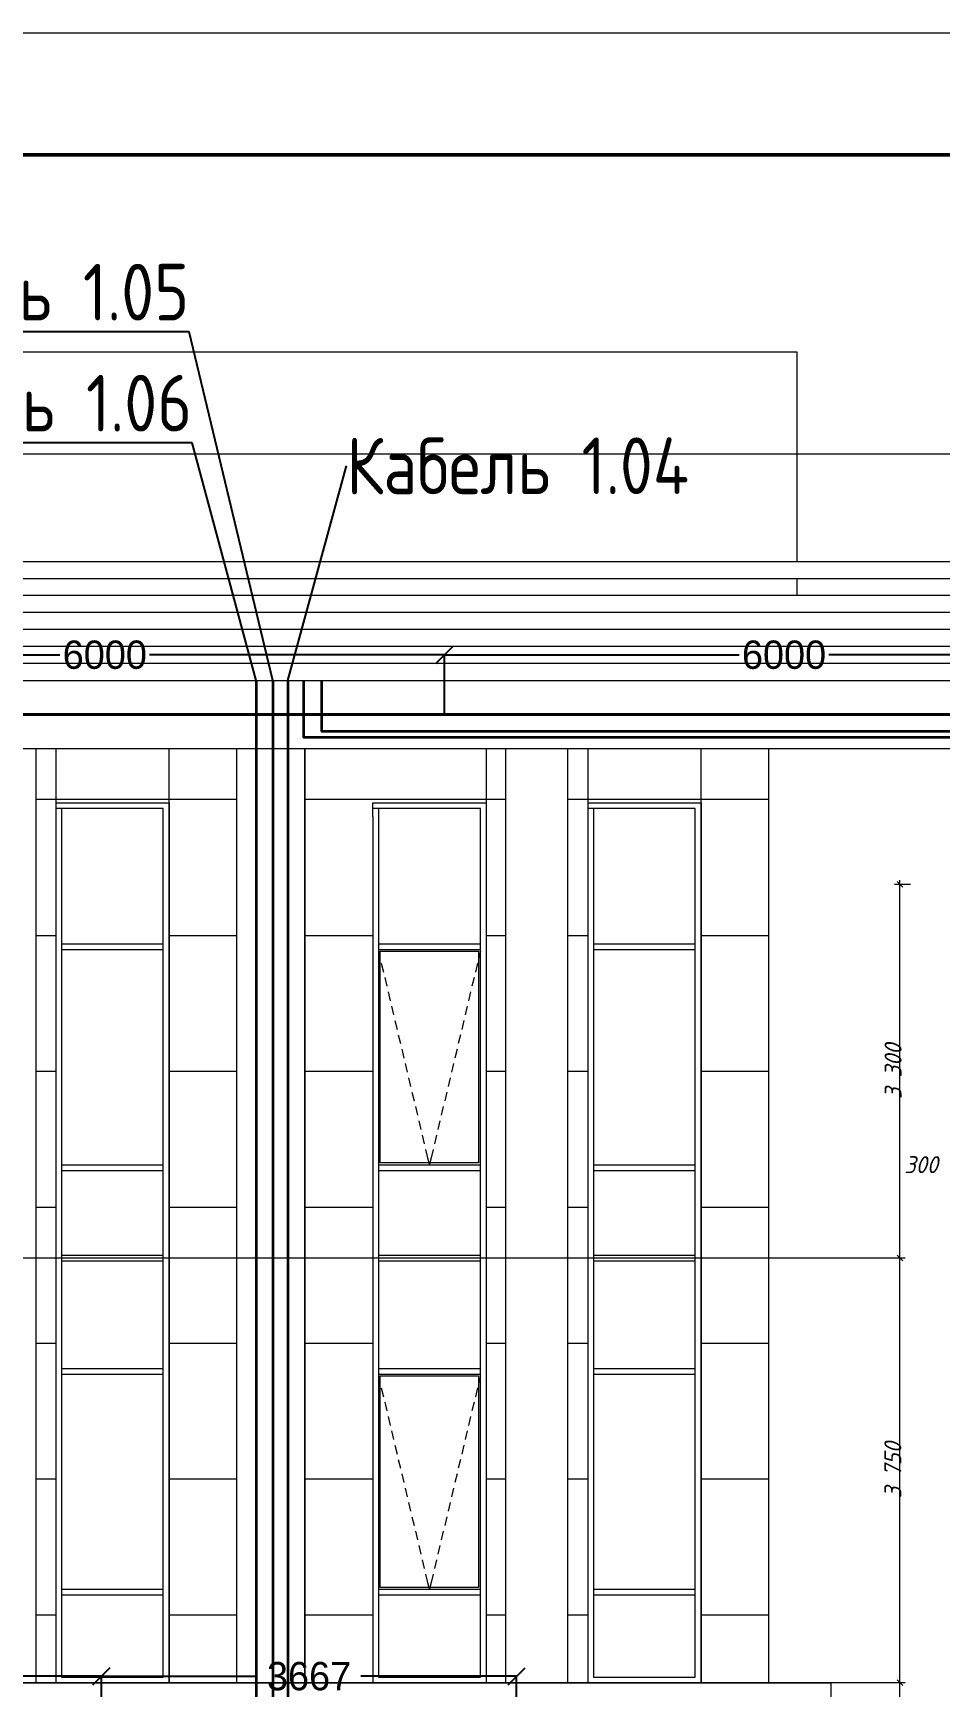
# Model space of a CAD drawing. Header units: millimetres. Extents: x 1499747 to 4230374, y -28481 to 441852.
# Drawn here: x 4091992 to 4100003, y 321304 to 335909 of the extents above; entities that cross this region are included whole.
import ezdxf
from ezdxf import colors
from ezdxf.entities.mleader import LeaderData, LeaderLine
from ezdxf.enums import TextEntityAlignment as Align
from ezdxf.math import Vec2, Vec3
from ezdxf.xclip import XClip

# ---------------------------------------------------------------- set-up
doc = ezdxf.new("R2010")
doc.units = ezdxf.units.MM
doc.header["$MEASUREMENT"] = 0
doc.header["$XCLIPFRAME"] = 0
doc.layers.add('0_ANNOT_Dimensions', color=7, linetype='Continuous')
for name, color, linetype, lineweight in [('1 Фасад_42_Витражные окна_Ном._пера__1_Ном._пера__7', 7, 'Continuous', 18), ('1 Фасад_42_Витражные окна_Ном._пера__92_Ном._пера__233', 233, 'Continuous', 18), ('1 Фасад_42_Выступы_Ном._пера__1_Ном._пера__7', 7, 'Continuous', 18), ('1 Фасад_42_Конструктив - Балки_Ном._пера__10_Ном._пера__134', 134, 'Continuous', 18), ('1 Фасад_42_Конструктив - Перекрытия_Ном._пера__1_Ном._пера__7', 7, 'Continuous', 18), ('1 Фасад_42_Конструктив - Стены Ненесущие Газоблок_Ном._пера__1_Ном._пера__7', 7, 'Continuous', 18), ('1 Фасад_42_Окна Archicad_Ном._пера__87_Ном._пера__251', 250, 'Continuous', 18), ('1 Фасад_42_Отделка керамика_Ном._пера__1_Ном._пера__7', 7, 'Continuous', 18), ('1 Фасад_42_Парапет_Ном._пера__20_Ном._пера__1', 1, 'Continuous', 18), ('1 Фасад_42_Размер - Общий_Ном._пера__1_Ном._пера__7', 7, 'Continuous', 18), ('1 Фасад_42_Ребра Навес_Ном._пера__1_Ном._пера__7', 7, 'Continuous', 18), ('1 Фасад_42_Сетка кладки_Ном._пера__20_Ном._пера__1', 1, 'Continuous', 18), ('1 Фасад_42_Сетка кладки_Ном._пера__5_Ном._пера__5', 5, 'Continuous', 18), ('1 Фасад_42_Сетка кладки_Ном._пера__62_Ном._пера__253', 252, 'Continuous', 18), ('Кабель 2x4mm', 200, 'Continuous', 30), ('Кабель 2х6 mm', 150, 'Continuous', 30), ('ТП', 250, 'Continuous', 30)]:
    doc.layers.add(name, color=color, linetype=linetype, lineweight=lineweight)
doc.styles.add('ISOCPEUR_4', font='isocpeur.ttf', dxfattribs={"width": 0.85, "height": 250})
doc.styles.add('СГЕНЕРИР_СТИЛЬ_1', font='')
doc.styles.add('СПДС', font='isocpeur.ttf', dxfattribs={"width": 0.9})
doc.styles.get('СГЕНЕРИР_СТИЛЬ_1').set_extended_font_data('GOST Common', italic=True)
doc.dimstyles.get("Standard").update_dxf_attribs({"dimtxt": 0.18, "dimasz": 0.18, "dimexe": 0.18, "dimexo": 0.0625, "dimgap": 0.09, "dimtad": 0, "dimtih": 1, "dimtoh": 1, "dimdec": 4, "dimzin": 0, "dimdsep": 46, "dimtxsty": 'Standard', "dimcen": 0.09, "dimadec": 0, "dimazin": 0, "dimtfac": 1, "dimtdec": 4, "dimtofl": 0, "dimtmove": 0, "dimatfit": 3, "dimfxl": 1, "dimtolj": 1, "dimtzin": 0, "dimarcsym": 0})

# ---------------------------------------------------------------- blocks, each defined once
blk = doc.blocks.new('Чертеж_5_42', base_point=(1557140, 9891))
at = {"layer": '1 Фасад_42_Витражные окна_Ном._пера__1_Ном._пера__7', "color": 252, "linetype": 'Continuous', "true_color": 0x939598}
for p, q in [((1522390, 54211), (1522341, 54211)), ((1523290, 54211), (1522390, 54211)), ((1522390, 54211), (1522390, 53281)), ((1523290, 53281), (1523290, 54211)), ((1525191, 54211), (1525141, 54211)), ((1526091, 54211), (1525191, 54211)), ((1525191, 54211), (1525191, 53281)), ((1526091, 53281), (1526091, 54211)), ((1527090, 54211), (1527041, 54211)), ((1527990, 54211), (1527090, 54211)), ((1527090, 54211), (1527090, 53281)), ((1527990, 53281), (1527990, 54211)), ((1522390, 53281), (1522390, 52991)), ((1523290, 53016), (1523290, 53281)), ((1525191, 53281), (1525191, 52991)), ((1526091, 53016), (1526091, 53281)), ((1527090, 53281), (1527090, 52991)), ((1527990, 53016), (1527990, 53281)), ((1522390, 53016), (1523290, 53016)), ((1523290, 52991), (1523290, 53016)), ((1525191, 53016), (1526091, 53016)), ((1526091, 52991), (1526091, 53016)), ((1527090, 53016), (1527990, 53016)), ((1527990, 52991), (1527990, 53016)), ((1522390, 52991), (1522390, 52561)), ((1522390, 52966), (1523290, 52966)), ((1523290, 52966), (1523290, 52991)), ((1523290, 51066), (1523290, 52966)), ((1525191, 52991), (1525191, 52561)), ((1525191, 52966), (1526091, 52966)), ((1525206, 52951), (1526076, 52951)), ((1525206, 51081), (1525206, 52951)), ((1526076, 52951), (1526076, 51081)), ((1526091, 52966), (1526091, 52991)), ((1526091, 51066), (1526091, 52966)), ((1527090, 52991), (1527090, 52561)), ((1527090, 52966), (1527990, 52966)), ((1527990, 52966), (1527990, 52991)), ((1527990, 51066), (1527990, 52966)), ((1522390, 52561), (1522390, 51041)), ((1525191, 52561), (1525191, 51041)), ((1527090, 52561), (1527090, 51041)), ((1522390, 51066), (1523290, 51066)), ((1522390, 51041), (1522390, 50691)), ((1522390, 51016), (1523290, 51016)), ((1523290, 51041), (1523290, 51066)), ((1523290, 51016), (1523290, 51041)), ((1523290, 50691), (1523290, 51016)), ((1525191, 51066), (1526091, 51066)), ((1525191, 51041), (1525191, 50691)), ((1525191, 51016), (1526091, 51016)), ((1526076, 51081), (1525206, 51081)), ((1526091, 51041), (1526091, 51066)), ((1526091, 51016), (1526091, 51041)), ((1526091, 50691), (1526091, 51016)), ((1527090, 51066), (1527990, 51066)), ((1527090, 51041), (1527090, 50691)), ((1527090, 51016), (1527990, 51016)), ((1527990, 51041), (1527990, 51066)), ((1527990, 51016), (1527990, 51041)), ((1527990, 50691), (1527990, 51016)), ((1522390, 50691), (1522390, 50241)), ((1523290, 50266), (1523290, 50691)), ((1525191, 50691), (1525191, 50241)), ((1526091, 50266), (1526091, 50691)), ((1527090, 50691), (1527090, 50241)), ((1527990, 50266), (1527990, 50691)), ((1522390, 50266), (1523290, 50266)), ((1522390, 50241), (1522390, 49241)), ((1523290, 50241), (1523290, 50266)), ((1523290, 50216), (1523290, 50241)), ((1525191, 50266), (1526091, 50266)), ((1525191, 50241), (1525191, 49241)), ((1526091, 50241), (1526091, 50266)), ((1526091, 50216), (1526091, 50241)), ((1527090, 50266), (1527990, 50266)), ((1527090, 50241), (1527090, 49241)), ((1527990, 50241), (1527990, 50266)), ((1527990, 50216), (1527990, 50241)), ((1522390, 50216), (1523290, 50216)), ((1523290, 49266), (1523290, 50216)), ((1525191, 50216), (1526091, 50216)), ((1526091, 49266), (1526091, 50216)), ((1527090, 50216), (1527990, 50216)), ((1527990, 49266), (1527990, 50216)), ((1522390, 49266), (1523290, 49266)), ((1522390, 49241), (1522390, 48791)), ((1523290, 49241), (1523290, 49266)), ((1523290, 49216), (1523290, 49241)), ((1525191, 49266), (1526091, 49266)), ((1525191, 49241), (1525191, 48791)), ((1526091, 49241), (1526091, 49266)), ((1526091, 49216), (1526091, 49241)), ((1527090, 49266), (1527990, 49266)), ((1527090, 49241), (1527090, 48791)), ((1527990, 49241), (1527990, 49266)), ((1527990, 49216), (1527990, 49241)), ((1522390, 49216), (1523290, 49216)), ((1523290, 48101), (1523290, 49216)), ((1525191, 49216), (1526091, 49216)), ((1525206, 49201), (1526076, 49201)), ((1525206, 47331), (1525206, 49201)), ((1526076, 49201), (1526076, 47331)), ((1526091, 48101), (1526091, 49216)), ((1527090, 49216), (1527990, 49216)), ((1527990, 48101), (1527990, 49216)), ((1522390, 48791), (1522390, 48101)), ((1525191, 48791), (1525191, 48101)), ((1527090, 48791), (1527090, 48101)), ((1522390, 48101), (1522390, 47391)), ((1523290, 47316), (1523290, 48101)), ((1525191, 48101), (1525191, 47391)), ((1526091, 47316), (1526091, 48101)), ((1527090, 48101), (1527090, 47391)), ((1527990, 47316), (1527990, 48101)), ((1522390, 47391), (1522390, 47291)), ((1525191, 47391), (1525191, 47291)), ((1526076, 47331), (1525206, 47331)), ((1527090, 47391), (1527090, 47291)), ((1522390, 47316), (1523290, 47316)), ((1522390, 47291), (1522390, 46541)), ((1522390, 47266), (1523290, 47266)), ((1523290, 47291), (1523290, 47316)), ((1523290, 46541), (1523290, 47291)), ((1525191, 47316), (1526091, 47316)), ((1525191, 47291), (1525191, 46541)), ((1525191, 47266), (1526091, 47266)), ((1526091, 47291), (1526091, 47316)), ((1526091, 46541), (1526091, 47291)), ((1527090, 47316), (1527990, 47316)), ((1527090, 47291), (1527090, 46541)), ((1527090, 47266), (1527990, 47266)), ((1527990, 47291), (1527990, 47316)), ((1527990, 47266), (1527990, 47291)), ((1527990, 46541), (1527990, 47266)), ((1522390, 46541), (1523290, 46541)), ((1525191, 46541), (1526091, 46541)), ((1527090, 46541), (1527990, 46541))]:
    blk.add_line(p, q, dxfattribs=at)
at = {"layer": '1 Фасад_42_Витражные окна_Ном._пера__92_Ном._пера__233', "color": 252, "linetype": 'Continuous', "true_color": 0x939598}
for p, q in [((1525191, 52950), (1525204, 52893)), ((1526091, 52950), (1526077, 52893)), ((1525216, 52845), (1525234, 52767)), ((1526065, 52845), (1526047, 52767)), ((1525246, 52718), (1525264, 52641)), ((1525276, 52592), (1525294, 52514)), ((1526005, 52592), (1525987, 52514)), ((1526035, 52718), (1526017, 52641)), ((1525306, 52465), (1525325, 52388)), ((1525975, 52465), (1525957, 52388)), ((1525336, 52339), (1525355, 52261)), ((1525945, 52339), (1525926, 52261)), ((1525366, 52213), (1525385, 52135)), ((1525915, 52213), (1525896, 52135)), ((1525396, 52086), (1525415, 52008)), ((1525885, 52086), (1525866, 52008)), ((1525427, 51960), (1525445, 51882)), ((1525855, 51960), (1525836, 51882)), ((1525457, 51833), (1525475, 51755)), ((1525487, 51707), (1525505, 51629)), ((1525794, 51707), (1525776, 51629)), ((1525824, 51833), (1525806, 51755)), ((1525517, 51580), (1525535, 51502)), ((1525764, 51580), (1525746, 51502)), ((1525547, 51454), (1525566, 51376)), ((1525734, 51454), (1525715, 51376)), ((1525577, 51327), (1525596, 51249)), ((1525704, 51327), (1525685, 51249)), ((1525607, 51201), (1525622, 51139)), ((1525622, 51139), (1525636, 51081)), ((1525659, 51139), (1525645, 51081)), ((1525674, 51201), (1525659, 51139)), ((1525636, 51081), (1525639, 51066)), ((1525645, 51081), (1525642, 51066)), ((1525191, 49200), (1525204, 49143)), ((1525216, 49095), (1525234, 49017)), ((1526065, 49095), (1526047, 49017)), ((1526091, 49200), (1526077, 49143)), ((1525246, 48968), (1525264, 48891)), ((1526035, 48968), (1526017, 48891)), ((1525276, 48842), (1525294, 48764)), ((1526005, 48842), (1525987, 48764)), ((1525306, 48715), (1525325, 48638)), ((1525975, 48715), (1525957, 48638)), ((1525336, 48589), (1525355, 48511)), ((1525945, 48589), (1525926, 48511)), ((1525366, 48463), (1525385, 48385)), ((1525915, 48463), (1525896, 48385)), ((1525396, 48336), (1525415, 48258)), ((1525427, 48210), (1525445, 48132)), ((1525855, 48210), (1525836, 48132)), ((1525885, 48336), (1525866, 48258)), ((1525457, 48083), (1525475, 48005)), ((1525824, 48083), (1525806, 48005)), ((1525487, 47957), (1525505, 47879)), ((1525794, 47957), (1525776, 47879)), ((1525517, 47830), (1525535, 47752)), ((1525764, 47830), (1525746, 47752)), ((1525547, 47704), (1525566, 47626)), ((1525734, 47704), (1525715, 47626)), ((1525577, 47577), (1525596, 47499)), ((1525704, 47577), (1525685, 47499)), ((1525607, 47451), (1525622, 47389)), ((1525622, 47389), (1525636, 47331)), ((1525636, 47331), (1525639, 47316)), ((1525645, 47331), (1525642, 47316)), ((1525659, 47389), (1525645, 47331)), ((1525674, 47451), (1525659, 47389))]:
    blk.add_line(p, q, dxfattribs=at)
at = {"layer": '1 Фасад_42_Выступы_Ном._пера__1_Ном._пера__7', "color": 252, "linetype": 'Continuous', "true_color": 0x939598}
for p, q in [((1522166, 46491), (1522166, 54741)), ((1523940, 46491), (1523940, 54741)), ((1524540, 46491), (1524540, 54741)), ((1526315, 46491), (1526315, 54741)), ((1526865, 46491), (1526865, 54741)), ((1528640, 46491), (1528640, 54741)), ((1521616, 46491), (1522166, 46491)), ((1522166, 46491), (1523940, 46491)), ((1523940, 46491), (1524540, 46491)), ((1524540, 46491), (1526315, 46491)), ((1526315, 46491), (1526865, 46491)), ((1526865, 46491), (1528640, 46491)), ((1528640, 46491), (1529190, 46491)), ((1528640, 46491), (1529190, 46491)), ((1529190, 19541), (1529190, 46491))]:
    blk.add_line(p, q, dxfattribs=at)
at = {"layer": '1 Фасад_42_Конструктив - Балки_Ном._пера__10_Ном._пера__134', "color": 252, "linetype": 'Continuous', "true_color": 0x939598}
for p, q in [((1526141, 50081), (1526141, 50081)), ((1528040, 50081), (1528041, 50081)), ((1526141, 49841), (1526141, 49841)), ((1528040, 49841), (1528041, 49841))]:
    blk.add_line(p, q, dxfattribs=at)
at = {"layer": '1 Фасад_42_Конструктив - Перекрытия_Ном._пера__1_Ном._пера__7', "linetype": 'Continuous'}
for p, q in [((1523340, 50241), (1523341, 50241)), ((1526141, 50241), (1526141, 50241)), ((1528040, 50241), (1528041, 50241)), ((1523340, 50081), (1523341, 50081))]:
    blk.add_line(p, q, dxfattribs=at)
at = {"layer": '1 Фасад_42_Конструктив - Стены Ненесущие Газоблок_Ном._пера__1_Ном._пера__7', "color": 252, "linetype": 'Continuous', "true_color": 0x939598}
for p, q in [((1528890, 58241), (1521041, 58241)), ((1528890, 56391), (1528890, 58241)), ((1528890, 56091), (1528890, 56241))]:
    blk.add_line(p, q, dxfattribs=at)
at = {"layer": '1 Фасад_42_Окна Archicad_Ном._пера__87_Ном._пера__251', "color": 252, "linetype": 'Continuous', "true_color": 0x939598}
for p, q in [((1523340, 48841), (1523341, 48841)), ((1526141, 48841), (1526141, 48841)), ((1528040, 48841), (1528041, 48841))]:
    blk.add_line(p, q, dxfattribs=at)
at = {"layer": '1 Фасад_42_Отделка керамика_Ном._пера__1_Ном._пера__7', "color": 252, "linetype": 'Continuous', "true_color": 0x939598}
for p, q in [((1522341, 54261), (1523341, 54261)), ((1523341, 54261), (1523341, 46491)), ((1525141, 54140), (1525141, 54261)), ((1525141, 54261), (1526141, 54261)), ((1526141, 54261), (1526141, 46491)), ((1527041, 54261), (1528041, 54261)), ((1528041, 54261), (1528041, 46491))]:
    blk.add_line(p, q, dxfattribs=at)
at = {"layer": '1 Фасад_42_Парапет_Ном._пера__20_Ном._пера__1', "color": 252, "linetype": 'Continuous', "true_color": 0x939598}
for p, q in [((1504941, 55341), (1533642, 55341)), ((1504941, 54741), (1533640, 54741))]:
    blk.add_line(p, q, dxfattribs=at)
at = {"layer": '1 Фасад_42_Размер - Общий_Ном._пера__1_Ном._пера__7', "color": 252, "linetype": 'Continuous', "true_color": 0x939598}
blk.add_line((1504941, 57343), (1533642, 57343), dxfattribs=at)
at = {"layer": '1 Фасад_42_Ребра Навес_Ном._пера__1_Ном._пера__7', "color": 252, "linetype": 'Continuous', "true_color": 0x939598}
for p, q in [((1538033, 56391), (1504940, 56391)), ((1537414, 56241), (1504940, 56241)), ((1536795, 56091), (1504940, 56091)), ((1536176, 55941), (1504940, 55941)), ((1535557, 55791), (1504940, 55791)), ((1534938, 55641), (1504940, 55641)), ((1534319, 55491), (1504940, 55491))]:
    blk.add_line(p, q, dxfattribs=at)
at = {"layer": '1 Фасад_42_Сетка кладки_Ном._пера__5_Ном._пера__5', "color": 252, "linetype": 'Continuous', "true_color": 0x939598}
for p, q in [((1529890, 53541), (1529751, 53541)), ((1529823, 53516), (1529773, 53566)), ((1529798, 53541), (1529798, 53579)), ((1529798, 50241), (1529798, 53541)), ((1529845, 50241), (1498778, 50241)), ((1529845, 50241), (1498778, 50241)), ((1529773, 50266), (1529823, 50216)), ((1529773, 50266), (1529823, 50216)), ((1529798, 46491), (1529798, 50241)), ((1529845, 46491), (1498778, 46491)), ((1529845, 46491), (1498778, 46491)), ((1529773, 46516), (1529823, 46466)), ((1529773, 46516), (1529823, 46466)), ((1529798, 43191), (1529798, 46491))]:
    blk.add_line(p, q, dxfattribs=at)
at = {"layer": '1 Фасад_42_Сетка кладки_Ном._пера__62_Ном._пера__253', "color": 252, "linetype": 'Continuous', "true_color": 0x939598}
for p, q in [((1522341, 54741), (1522341, 54261)), ((1523340, 54741), (1523340, 54261)), ((1524541, 54741), (1524541, 46491)), ((1526141, 54741), (1526141, 54261)), ((1527041, 54741), (1527041, 54261)), ((1528040, 54741), (1528040, 54261)), ((1523940, 54291), (1522166, 54291)), ((1522341, 54261), (1522341, 46491)), ((1523340, 54261), (1523340, 46491)), ((1526315, 54291), (1524540, 54291)), ((1526141, 54261), (1526141, 46491)), ((1528640, 54291), (1526865, 54291)), ((1527041, 54261), (1527041, 46491)), ((1528040, 54261), (1528040, 46491)), ((1525141, 54140), (1525141, 46491)), ((1522166, 53091), (1522340, 53091)), ((1523340, 53091), (1523341, 53091)), ((1523341, 53091), (1523940, 53091)), ((1524540, 53091), (1525141, 53091)), ((1526141, 53091), (1526141, 53091)), ((1526141, 53091), (1526315, 53091)), ((1526865, 53091), (1527040, 53091)), ((1528040, 53091), (1528041, 53091)), ((1528041, 53091), (1528640, 53091)), ((1522166, 51891), (1522340, 51891)), ((1523340, 51891), (1523341, 51891)), ((1523341, 51891), (1523940, 51891)), ((1524540, 51891), (1525141, 51891)), ((1526141, 51891), (1526141, 51891)), ((1526141, 51891), (1526315, 51891)), ((1526865, 51891), (1527040, 51891)), ((1528040, 51891), (1528041, 51891)), ((1528041, 51891), (1528640, 51891)), ((1522166, 50691), (1522340, 50691)), ((1523340, 50691), (1523341, 50691)), ((1523341, 50691), (1523940, 50691)), ((1524540, 50691), (1525141, 50691)), ((1526141, 50691), (1526141, 50691)), ((1526141, 50691), (1526315, 50691)), ((1526865, 50691), (1527040, 50691)), ((1528040, 50691), (1528041, 50691)), ((1528041, 50691), (1528640, 50691)), ((1522166, 49491), (1522340, 49491)), ((1523340, 49491), (1523341, 49491)), ((1523341, 49491), (1523940, 49491)), ((1524540, 49491), (1525141, 49491)), ((1526141, 49491), (1526141, 49491)), ((1526141, 49491), (1526315, 49491)), ((1526865, 49491), (1527040, 49491)), ((1528040, 49491), (1528041, 49491)), ((1528041, 49491), (1528640, 49491)), ((1522166, 48291), (1522340, 48291)), ((1523340, 48291), (1523341, 48291)), ((1523341, 48291), (1523940, 48291)), ((1524540, 48291), (1525141, 48291)), ((1526141, 48291), (1526141, 48291)), ((1526141, 48291), (1526315, 48291)), ((1526865, 48291), (1527040, 48291)), ((1528040, 48291), (1528041, 48291)), ((1528041, 48291), (1528640, 48291)), ((1522166, 47091), (1522340, 47091)), ((1523340, 47091), (1523341, 47091)), ((1523341, 47091), (1523940, 47091)), ((1524540, 47091), (1525141, 47091)), ((1526141, 47091), (1526141, 47091)), ((1526141, 47091), (1526315, 47091)), ((1526865, 47091), (1527040, 47091)), ((1528040, 47091), (1528041, 47091)), ((1528041, 47091), (1528640, 47091))]:
    blk.add_line(p, q, dxfattribs=at)
at = {"layer": '1 Фасад_42_Сетка кладки_Ном._пера__20_Ном._пера__1', "color": 252, "linetype": 'Continuous', "true_color": 0x939598, "insert": (1529836, 50991), "char_height": 150, "attachment_point": 7, "style": 'СГЕНЕРИР_СТИЛЬ_1'}
blk.add_mtext('\\A1;{\\pql;\\fGOST Common|b0|i1|c204|p0;\\W1.000000;300}', dxfattribs=at)
at = {"layer": '1 Фасад_42_Сетка кладки_Ном._пера__5_Ном._пера__5', "color": 252, "linetype": 'Continuous', "true_color": 0x939598, "char_height": 150, "attachment_point": 7, "rotation": 90, "style": 'СГЕНЕРИР_СТИЛЬ_1'}
for s, insert in [('\\A1;{\\pql;\\fGOST Common|b0|i1|c204|p0;\\W1.000000;3\xa0300}', (1529812, 51646)), ('\\A1;{\\pql;\\fGOST Common|b0|i1|c204|p0;\\W1.000000;3\xa0750}', (1529810, 48121))]:
    blk.add_mtext(s, dxfattribs=dict(at, insert=insert))
blk = doc.blocks.new('_Oblique')
at = {"color": 0, "linetype": 'ByBlock', "lineweight": -2}
blk.add_line((-0.5, -0.5), (0.5, 0.5), dxfattribs=at)
blk = doc.blocks.new('*D778')
at = {"layer": '0_ANNOT_Dimensions', "color": 0, "lineweight": -2, "transparency": 16777216}
for p, q in [((4089626, 329891), (4089626, 330418)), ((4089626, 330418), (4092230, 330418)), ((4095626, 330418), (4093022, 330418)), ((4095626, 329891), (4095626, 330418))]:
    blk.add_line(p, q, dxfattribs=at)
at = {"layer": 'Defpoints', "color": 0, "lineweight": 30, "transparency": 16777216}
for p in [(4095626, 330418), (4089626, 329891), (4095626, 329891)]:
    blk.add_point(p, dxfattribs=at)
at = {"layer": '0_ANNOT_Dimensions', "color": 0, "lineweight": -2, "transparency": 16777216, "xscale": 150, "yscale": 150, "zscale": 150, "rotation": 180}
blk.add_blockref('_Oblique', (4089626, 330418), dxfattribs=at)
at = {"layer": '0_ANNOT_Dimensions', "color": 0, "lineweight": -2, "transparency": 16777216, "xscale": 150, "yscale": 150, "zscale": 150}
blk.add_blockref('_Oblique', (4095626, 330418), dxfattribs=at)
at = {"layer": '0_ANNOT_Dimensions', "color": 0, "lineweight": 25, "transparency": 16777216, "insert": (4092626, 330418), "char_height": 250, "attachment_point": 5}
blk.add_mtext('\\A1;6000', dxfattribs=at)
blk = doc.blocks.new('*D779')
at = {"layer": '0_ANNOT_Dimensions', "color": 0, "lineweight": -2, "transparency": 16777216}
for p, q in [((4095626, 329891), (4095626, 330418)), ((4095626, 330418), (4098230, 330418)), ((4101626, 330418), (4099022, 330418)), ((4101626, 329891), (4101626, 330418))]:
    blk.add_line(p, q, dxfattribs=at)
at = {"layer": 'Defpoints', "color": 0, "lineweight": 30, "transparency": 16777216}
for p in [(4101626, 330418), (4095626, 329891), (4101626, 329891)]:
    blk.add_point(p, dxfattribs=at)
at = {"layer": '0_ANNOT_Dimensions', "color": 0, "lineweight": -2, "transparency": 16777216, "xscale": 150, "yscale": 150, "zscale": 150, "rotation": 180}
blk.add_blockref('_Oblique', (4095626, 330418), dxfattribs=at)
at = {"layer": '0_ANNOT_Dimensions', "color": 0, "lineweight": -2, "transparency": 16777216, "xscale": 150, "yscale": 150, "zscale": 150}
blk.add_blockref('_Oblique', (4101626, 330418), dxfattribs=at)
at = {"layer": '0_ANNOT_Dimensions', "color": 0, "lineweight": 25, "transparency": 16777216, "insert": (4098626, 330418), "char_height": 250, "attachment_point": 5}
blk.add_mtext('\\A1;6000', dxfattribs=at)
blk = doc.blocks.new('*D789')
at = {"layer": '0_ANNOT_Dimensions', "color": 0, "lineweight": -2, "transparency": 16777216}
for p, q in [((4089596, 320871), (4089596, 321398)), ((4089596, 321398), (4090700, 321398)), ((4092596, 321398), (4091492, 321398)), ((4092596, 320871), (4092596, 321398))]:
    blk.add_line(p, q, dxfattribs=at)
at = {"layer": 'Defpoints', "color": 0, "lineweight": 30, "transparency": 16777216}
for p in [(4092596, 321398), (4089596, 320871), (4092596, 320871)]:
    blk.add_point(p, dxfattribs=at)
at = {"layer": '0_ANNOT_Dimensions', "color": 0, "lineweight": -2, "transparency": 16777216, "xscale": 150, "yscale": 150, "zscale": 150, "rotation": 180}
blk.add_blockref('_Oblique', (4089596, 321398), dxfattribs=at)
at = {"layer": '0_ANNOT_Dimensions', "color": 0, "lineweight": -2, "transparency": 16777216, "xscale": 150, "yscale": 150, "zscale": 150}
blk.add_blockref('_Oblique', (4092596, 321398), dxfattribs=at)
at = {"layer": '0_ANNOT_Dimensions', "color": 0, "lineweight": 25, "transparency": 16777216, "insert": (4091096, 321398), "char_height": 250, "attachment_point": 5}
blk.add_mtext('\\A1;3000', dxfattribs=at)
blk = doc.blocks.new('*D790')
at = {"layer": '0_ANNOT_Dimensions', "color": 0, "lineweight": -2, "transparency": 16777216}
for p, q in [((4092596, 320871), (4092596, 321398)), ((4092596, 321398), (4093971, 321398)), ((4096263, 321398), (4094888, 321398)), ((4096263, 320871), (4096263, 321398))]:
    blk.add_line(p, q, dxfattribs=at)
at = {"layer": 'Defpoints', "color": 0, "lineweight": 30, "transparency": 16777216}
for p in [(4096263, 321398), (4092596, 320871), (4096263, 320871)]:
    blk.add_point(p, dxfattribs=at)
at = {"layer": '0_ANNOT_Dimensions', "color": 0, "lineweight": -2, "transparency": 16777216, "xscale": 150, "yscale": 150, "zscale": 150, "rotation": 180}
blk.add_blockref('_Oblique', (4092596, 321398), dxfattribs=at)
at = {"layer": '0_ANNOT_Dimensions', "color": 0, "lineweight": -2, "transparency": 16777216, "xscale": 150, "yscale": 150, "zscale": 150}
blk.add_blockref('_Oblique', (4096263, 321398), dxfattribs=at)
at = {"layer": '0_ANNOT_Dimensions', "color": 0, "lineweight": 25, "transparency": 16777216, "insert": (4094430, 321398), "char_height": 250, "attachment_point": 5}
blk.add_mtext('\\A1;3667', dxfattribs=at)
blk = doc.blocks.new('*U32')
at = {"lineweight": 0}
blk.add_lwpolyline([(-415, -5), (5, -5), (5, 292), (-415, 292)], close=True, dxfattribs=at)
at = {"color": 0, "linetype": 'Continuous', "lineweight": 50}
blk.add_lwpolyline([(-395, 287), (0, 287), (0, 0), (-395, 0)], close=True, dxfattribs=at)
at = {"style": 'СПДС'}
for tag, p in [('ШИФР_ПРОЕКТА_ЛИСТ2', (-65, 7.5)), ('ЛИСТ_второй', (-5, 5))]:
    blk.add_attdef(tag, text='', height=2.5, dxfattribs=at).set_placement(p, align=Align.MIDDLE_CENTER)

msp = doc.modelspace()

# ---------------------------------------------------------------- block references
at = {"layer": 'Кабель 2х6 mm', "lineweight": 35}
ref = msp.add_blockref('Чертеж_5_42', (4126992.37118, 284741.18999), dxfattribs=at)
XClip(ref).set_block_clipping_path([(1496000, -1299.0576434789), (1580000, 60181.6414690267)])

# ---------------------------------------------------------------- next in the draw order: linework, layer by layer
at = {"layer": 'Кабель 2x4mm', "lineweight": 35}
for points in [[(4094110.24535, 330191.11168), (4094110.24535, 320947.85633), (4096154.09896, 320947.85633), (4096154.09896, 320869.52316)], [(4094242.23776, 330191.11168), (4094242.23776, 321081.92825), (4096355.97618, 321081.92825), (4096355.97618, 320871.19904)]]:
    msp.add_lwpolyline(points, dxfattribs=at)
at = {"layer": 'Кабель 2х6 mm', "lineweight": 35}
for points in [[(4108542.37118, 327841.18998), (4108542.37118, 331007.10203), (4103503.01152, 329742.66935), (4094542.00197, 329742.66935), (4094542.00197, 330191.11168)], [(4094381.00573, 330191.11168), (4094381.00573, 329691.17935), (4103503.01152, 329691.17935), (4108476.63971, 330925.22897), (4108476.63971, 327732.64992)], [(4093961.84175, 330191.11168), (4093961.84175, 304672.63209), (4098399.02808, 304672.63209), (4098399.02808, 305471.47927), (4098572.37117, 305680.64024)]]:
    msp.add_lwpolyline(points, dxfattribs=at)
at = {"layer": 'Кабель 2х6 mm', "color": 11, "lineweight": 40, "true_color": 0xf27172}
msp.add_lwpolyline([(4089626.34956, 329891.18999), (4095626.34956, 329891.18999)], dxfattribs=at)
at = {"layer": 'Кабель 2х6 mm', "color": 116, "lineweight": 40, "true_color": 0x136734}
msp.add_lwpolyline([(4095626.34956, 329891.22915), (4101626.34956, 329891.22915)], dxfattribs=at)

# ---------------------------------------------------------------- next in the draw order: block references
at = {"lineweight": 0, "xscale": 215.0767254341117, "yscale": 215.0767254341117, "zscale": 215.0767254341117}
msp.add_blockref('*U32', (4149914.42377, 273106.80966), dxfattribs=at)

# ---------------------------------------------------------------- next in the draw order: dimensions: what is measured, and where the dimension line sits
at = {"layer": '0_ANNOT_Dimensions', "lineweight": 25}
for base, p1, p2, picture, middle in [((4095626.34956, 330417.76116), (4089626.34956, 329891.18999), (4095626.34956, 329891.18999), '*D778', (4092626.34956, 330417.76116)), ((4101626.34956, 330417.80032), (4095626.34956, 329891.22915), (4101626.34956, 329891.22915), '*D779', (4098626.34956, 330417.80032)), ((4092596.13001, 321397.83947), (4089596.13001, 320871.26829), (4092596.13001, 320871.26829), '*D789', (4091096.13001, 321397.83947)), ((4096262.93001, 321397.83947), (4092596.13001, 320871.26829), (4096262.93001, 320871.26829), '*D790', (4094429.53001, 321397.83947))]:
    dim = msp.add_linear_dim(base=base, p1=p1, p2=p2, dimstyle='Standard', override={"dimtxt": 250, "dimasz": 150, "dimdec": 0, "dimblk1": 'Oblique', "dimblk2": 'Oblique', "dimsah": 1}, dxfattribs=at)
    dim.commit()
    dim.dimension.update_dxf_attribs({"geometry": picture, "text_midpoint": middle})

# ---------------------------------------------------------------- next in the draw order: leaders
at = {"layer": 'ТП', "lineweight": 30}
ml = msp.add_multileader_mtext('Standard', dxfattribs=at)
ml.set_content('Кабель 1.05', color=256, style='ISOCPEUR_4')
ml.set_leader_properties()
ml.build(insert=Vec2(0, 0))
ml.multileader.update_dxf_attribs({"text_right_attachment_type": 6, "dogleg_length": 0.36, "arrow_head_size": 0.18})
ctx = ml.context
ctx.base_point, ctx.char_height, ctx.arrow_head_size, ctx.landing_gap_size, ctx.plane_origin, ctx.plane_x_axis, ctx.plane_y_axis = Vec3(4090396.07138, 333619.78276), 500, 0.18, 0.09, Vec3(4109980.82449, 330832.39075), Vec3(0.9999997664, 0.0006834744), Vec3(-0.0006834744, 0.9999997664)
ctx.right_attachment, ctx.text_align_type = 6, 2
notes = []
notes.append((ctx, [(1, (1, 1, 0), (4093371.48991, 333271.8163), (-0.9999997664, -0.0006834744), 0.00000000013, [(0, [(4094110.24535, 330191.11168)], 0, [])])]))
ctx.mtext.insert, ctx.mtext.text_direction, ctx.mtext.rotation, ctx.mtext.width, ctx.mtext.alignment, ctx.mtext.flow_direction = Vec3(4093370.98982, 333871.8161), Vec3(0.9999997664, 0.0006834744), 0.0006834744, 3333.2408404, 3, 5
ml = msp.add_multileader_mtext('Standard', dxfattribs=at)
ml.set_content('Кабель 1.06', color=256, style='ISOCPEUR_4')
ml.set_leader_properties()
ml.build(insert=Vec2(0, 0))
ml.multileader.update_dxf_attribs({"text_right_attachment_type": 6, "dogleg_length": 0.36, "arrow_head_size": 0.18})
ctx = ml.context
ctx.base_point, ctx.char_height, ctx.arrow_head_size, ctx.landing_gap_size, ctx.plane_origin, ctx.plane_x_axis, ctx.plane_y_axis = Vec3(4090421.85918, 332639.16967), 500, 0.18, 0.09, Vec3(4104910.94213, 331058.85624), Vec3(0.9999997664, 0.0006834744), Vec3(-0.0006834744, 0.9999997664)
ctx.right_attachment, ctx.text_align_type = 6, 2
notes.append((ctx, [(1, (1, 1, 0), (4093397.2777, 332291.20321), (-0.9999997664, -0.0006834744), 0.00000000013, [(0, [(4093961.84175, 330191.11168)], 0, [])])]))
ctx.mtext.insert, ctx.mtext.text_direction, ctx.mtext.rotation, ctx.mtext.width, ctx.mtext.alignment, ctx.mtext.flow_direction = Vec3(4093396.77762, 332891.20301), Vec3(0.9999997664, 0.0006834744), 0.0006834744, 3333.2408404, 3, 5
ml = msp.add_multileader_mtext('Standard', dxfattribs=at)
ml.set_content('Кабель 1.04', color=256, style='ISOCPEUR_4')
ml.set_leader_properties()
ml.build(insert=Vec2(0, 0))
ml.multileader.update_dxf_attribs({"text_right_attachment_type": 6, "dogleg_length": 0.36, "arrow_head_size": 0.18})
ctx = ml.context
ctx.base_point, ctx.char_height, ctx.arrow_head_size, ctx.landing_gap_size, ctx.plane_origin, ctx.plane_x_axis, ctx.plane_y_axis = Vec3(4094760.61462, 332086.60273), 500, 0.18, 0.09, Vec3(4107215.26979, 331261.70577), Vec3(0.9999997664, 0.0006834744), Vec3(-0.0006834744, 0.9999997664)
ctx.right_attachment = 6
notes.append((ctx, [(0, (1, 1, 0), (4094760.61462, 332086.60273), (0.9999997664, 0.0006834744), 0.00000000013, [(0, [(4094242.23776, 330191.11168)], 0, [])])]))
ctx.mtext.insert, ctx.mtext.text_direction, ctx.mtext.rotation, ctx.mtext.width, ctx.mtext.flow_direction = Vec3(4094760.53375, 332336.60274), Vec3(0.9999997664, 0.0006834744), 0.0006834744, 3333.2408404, 5
for ctx, leaders in notes:
    for number, flags, end, landing, length, lines in leaders:
        leader = LeaderData()
        leader.index, (leader.has_last_leader_line, leader.has_dogleg_vector, leader.attachment_direction) = number, flags
        leader.last_leader_point, leader.dogleg_vector, leader.dogleg_length = Vec3(end), Vec3(landing), length
        for number, points, colour, breaks in lines:
            line = LeaderLine()
            line.index, line.vertices, line.color, line.breaks = number, Vec3.list(points), colors.encode_raw_color(colour), breaks
            leader.lines.append(line)
        ctx.leaders.append(leader)

doc.saveas('drawing.dxf')
